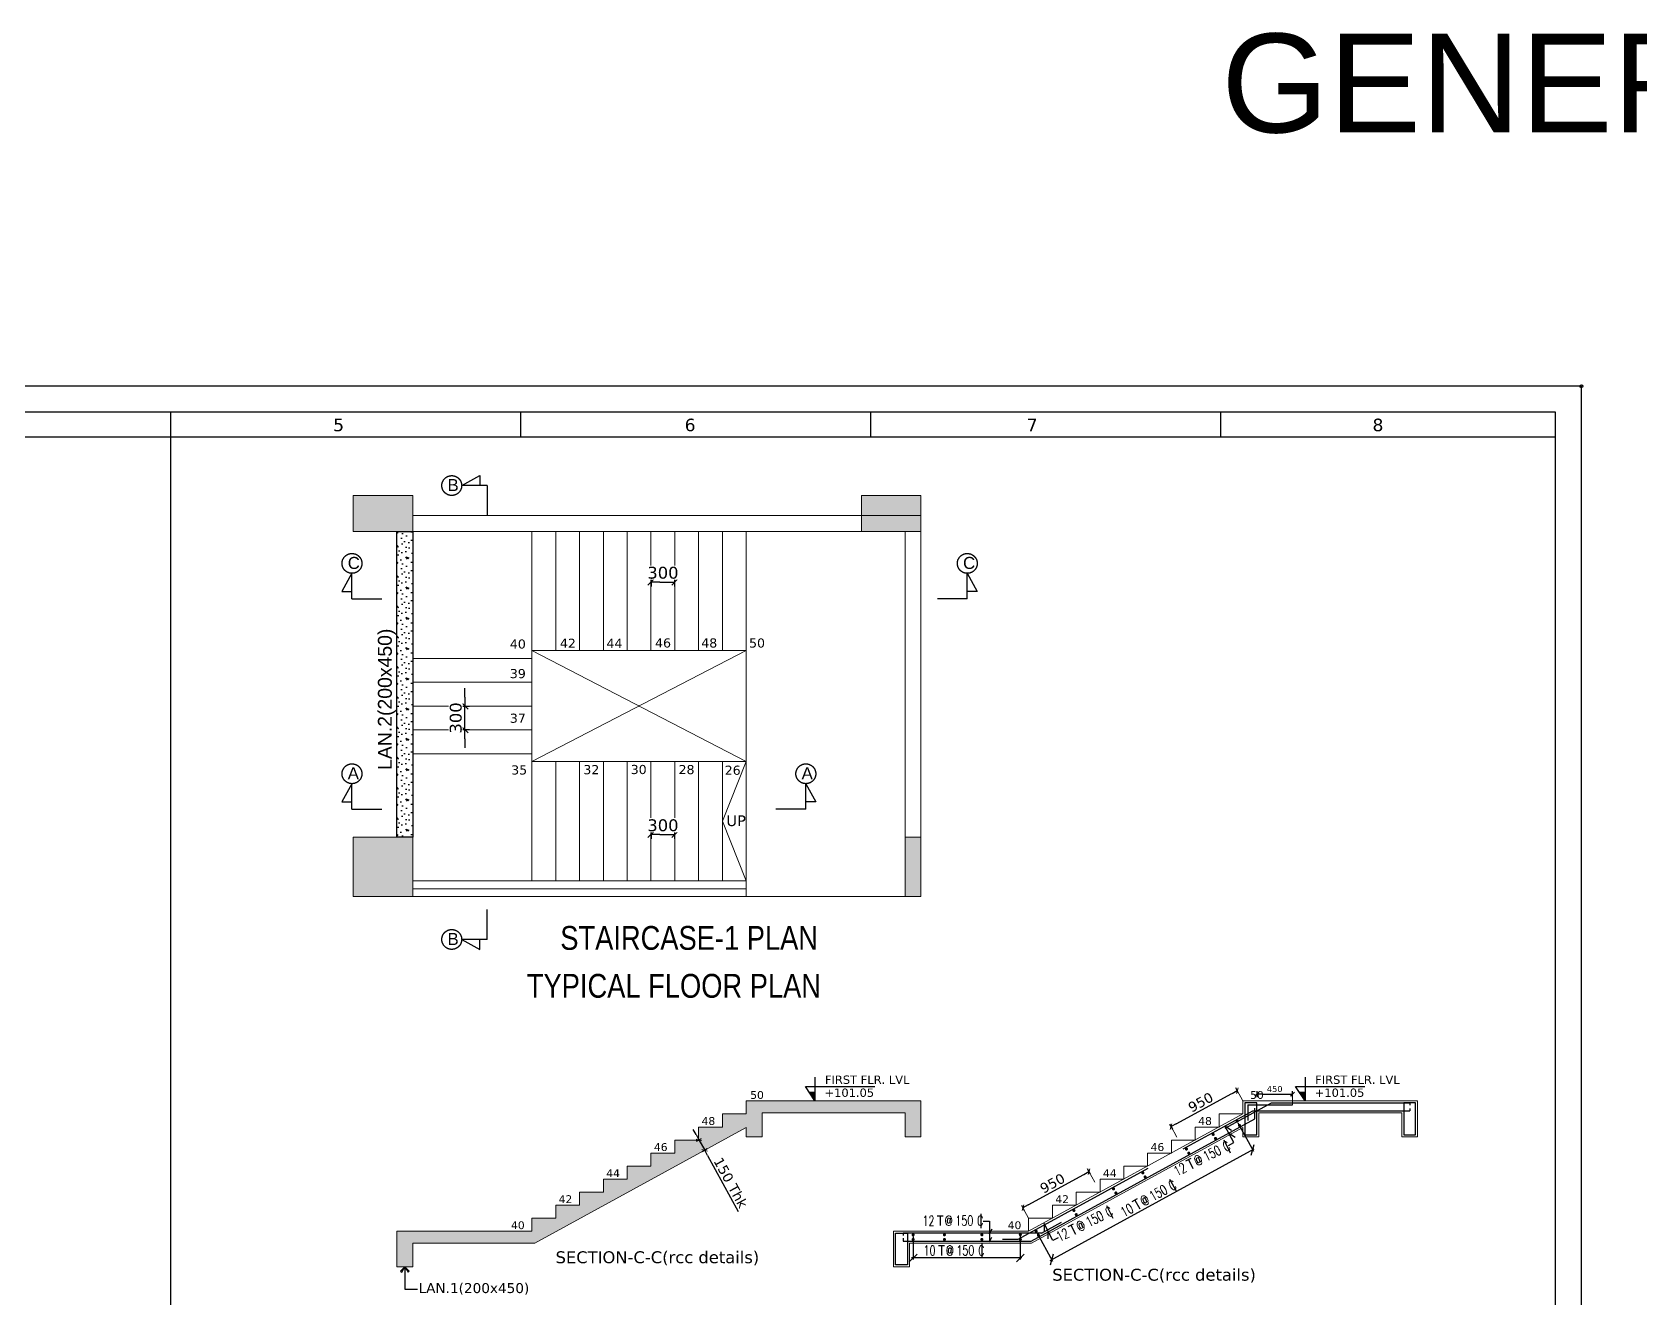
# Model space of a CAD drawing. Extents: x 1878645 to 3043969, y -1160829 to -603973.
# Drawn here: x 2325525 to 2345773, y -780089 to -764149 of the extents above; entities that cross this region are included whole.
import ezdxf
from ezdxf.enums import TextEntityAlignment as Align

# ---------------------------------------------------------------- set-up
doc = ezdxf.new("R2010")
doc.units = 0
doc.header["$LTSCALE"] = 100
doc.header["$PDMODE"] = 66
for name, pattern in [('1', [0, 0]), ('Center', [50.8, 31.75, -6.35, 6.35, -6.35]), ('Hidden', [9.525, 6.35, -3.175])]:
    doc.linetypes.add(name, pattern=pattern)
doc.layers.get('Defpoints').update_dxf_attribs({"lineweight": 0})
for name, color, linetype in [('A-ANNO-DIMS', 8, 'Continuous'), ('A-ANNO-SYMB', 4, 'Continuous'), ('A-ANNO-TEXT', 8, 'Continuous'), ('BM-ECO', 2, 'Hidden'), ('Dim', 3, 'Continuous'), ('REINF', 5, 'Continuous'), ('S-ATRI', 7, 'Continuous'), ('S-DIM', 9, 'Continuous'), ('S-MIS', 8, 'Continuous'), ('S-REIF', 1, 'Continuous'), ('section line', 1, '1'), ('SLAB-LINE', 4, 'Hidden')]:
    doc.layers.add(name, color=color, linetype=linetype)
for name, color, linetype, lineweight in [('A-STRS', 1, 'Continuous', 0), ('A-STRU-CONC', 2, 'Continuous', 0), ('A-STRU-CONC-HATH', 253, 'Continuous', 0), ('A-WALL-BRCK', 7, 'Continuous', 0), ('staircase', 8, 'Continuous', 25)]:
    doc.layers.add(name, color=color, linetype=linetype, lineweight=lineweight)
doc.styles.add('ARIAL', font='arial.ttf')
doc.styles.add('DIM-1', font='ARIALN.TTF')
doc.styles.add('ROMANS', font='simplex.shx', dxfattribs={"width": 0.75})
doc.styles.add('S-ROMANS', font='simplex.shx', dxfattribs={"width": 0.85, "height": 2.25})
doc.styles.get("Standard").update_dxf_attribs({"font": 'verdana.ttf'})
doc.dimstyles.new('DIM-050', dxfattribs={"dimscale": 50, "dimtxt": 2, "dimasz": 1.5, "dimexe": 0, "dimexo": 0, "dimgap": 0.5, "dimtad": 1, "dimdec": 0, "dimzin": 0, "dimdsep": 46, "dimtxsty": 'Standard', "dimblk": 'TAG-DIM-ARROW', "dimcen": 1, "dimclre": 8, "dimclrt": 7, "dimadec": 0, "dimazin": 0, "dimtfac": 1, "dimtdec": 0, "dimtmove": 0, "dimatfit": 3, "dimldrblk": 'TAG-LED-ARROW', "dimfxl": 1, "dimtfill": 1, "dimtolj": 1, "dimtzin": 0, "dimlwd": -1, "dimlwe": 5, "dimarcsym": 0})
doc.dimstyles.new('DIM-075', dxfattribs={"dimscale": 75, "dimtxt": 2, "dimasz": 1.5, "dimexe": 0, "dimexo": 0, "dimgap": 0.5, "dimtad": 1, "dimdec": 0, "dimzin": 0, "dimdsep": 46, "dimtxsty": 'Standard', "dimblk": 'TAG-DIM-ARROW', "dimcen": 1, "dimclre": 8, "dimclrt": 7, "dimadec": 0, "dimazin": 0, "dimtfac": 1, "dimtdec": 0, "dimtmove": 0, "dimatfit": 3, "dimldrblk": 'TAG-LED-ARROW', "dimfxl": 1, "dimtfill": 1, "dimtfillclr": 256, "dimtolj": 1, "dimtzin": 0, "dimlwd": -1, "dimlwe": 5, "dimarcsym": 0})
doc.dimstyles.new('STERLING-50', dxfattribs={"dimscale": 100, "dimtxt": 1.25, "dimasz": 0.7, "dimexe": 0.7, "dimexo": 0.2, "dimgap": 0.2, "dimtad": 1, "dimdec": 0, "dimrnd": 5, "dimdsep": 46, "dimtxsty": 'ROMANS', "dimblk": 'OBLIQUE', "dimcen": 0, "dimdle": 0.7, "dimclrd": 8, "dimclre": 8, "dimclrt": 256, "dimadec": 0, "dimazin": 0, "dimtfac": 1, "dimtdec": 0, "dimtix": 1, "dimtmove": 2, "dimatfit": 3, "dimfxl": 1, "dimtolj": 1, "dimtzin": 0, "dimarcsym": 0})

# ---------------------------------------------------------------- blocks, each defined once
blk = doc.blocks.new('G$C5ACD259D')
at = {"layer": 'A-STRU-CONC-HATH'}
h = blk.add_hatch(color=256, dxfattribs=at)
h.dxf.hatch_style = 1
h.paths.add_polyline_path([(-5050, 7150), (-5050, 6400), (-4600, 6400), (-4600, 7150)])
h = blk.add_hatch(color=256, dxfattribs=at)
h.dxf.hatch_style = 1
h.paths.add_polyline_path([(-750, 7150), (-750, 6950), (0, 6950), (0, 7150)])
h = blk.add_hatch(color=256, dxfattribs=at)
h.dxf.hatch_style = 1
h.paths.add_polyline_path([(-5050, 750), (-4600, 750), (-4600, 0), (-5050, 0)])
h = blk.add_hatch(color=256, dxfattribs=at)
h.dxf.hatch_style = 1
h.paths.add_polyline_path([(-750, 750), (-750, 0), (0, 0), (0, 750)])
at = {"layer": 'A-STRU-CONC'}
for points in [[(-5050, 7150), (-4600, 7150), (-4600, 6400), (-5050, 6400)], [(-750, 7150), (0, 7150), (0, 6950), (-750, 6950)], [(-5050, 750), (-4600, 750), (-4600, 0), (-5050, 0)], [(-750, 750), (0, 750), (0, 0), (-750, 0)]]:
    blk.add_lwpolyline(points, close=True, dxfattribs=at)
blk = doc.blocks.new('TAG-DIM-ARROW')
for p, q in [((-1, 0), (0, 0)), ((0, -0.5), (0, 0.5))]:
    blk.add_line(p, q)
at = {"lineweight": 20}
blk.add_line((-0.35, -0.35), (0.35, 0.35), dxfattribs=at)
blk = doc.blocks.new('*D1267')
at = {"layer": 'A-ANNO-DIMS', "color": 8, "lineweight": 5, "transparency": 16777216}
for p, q in [((2333319, -770910), (2333319, -771074)), ((2333619, -770910), (2333619, -771074))]:
    blk.add_line(p, q, dxfattribs=at)
at = {"layer": 'A-ANNO-DIMS', "color": 0, "transparency": 16777216}
blk.add_line((2333431, -771074), (2333506, -771074), dxfattribs=at)
at = {"layer": 'A-ANNO-DIMS', "color": 0, "transparency": 16777216, "xscale": 112.5, "yscale": 112.5, "zscale": 112.5, "rotation": 180}
blk.add_blockref('TAG-DIM-ARROW', (2333319, -771074), dxfattribs=at)
at = {"layer": 'A-ANNO-DIMS', "color": 0, "transparency": 16777216, "xscale": 112.5, "yscale": 112.5, "zscale": 112.5}
blk.add_blockref('TAG-DIM-ARROW', (2333619, -771074), dxfattribs=at)
at = {"layer": 'A-ANNO-DIMS', "color": 7, "transparency": 16777216, "insert": (2333469, -770958), "char_height": 150, "attachment_point": 5, "bg_fill": 3, "box_fill_scale": 1.1, "bg_fill_color": 256, "bg_fill_true_color": 13158600, "bg_fill_transparency": 0}
blk.add_mtext('\\A1;300', dxfattribs=at)
at = {"layer": 'Defpoints', "color": 0, "transparency": 16777216}
for p in [(2333319, -770910), (2333619, -770910), (2333619, -771074)]:
    blk.add_point(p, dxfattribs=at)
blk = doc.blocks.new('TAG-LED-ARROW')
blk.add_line((0, 0), (-1, 0))
blk.add_lwpolyline([(-0.71, -0.71), (0, 0), (-0.71, 0.71), (-0.88, 0.53), (0, 0), (-0.88, -0.53)], close=True)
blk = doc.blocks.new('*D1268')
at = {"layer": 'A-ANNO-DIMS', "color": 0, "transparency": 16777216}
blk.add_line((2333431, -774254), (2333506, -774254), dxfattribs=at)
at = {"layer": 'A-ANNO-DIMS', "color": 0, "transparency": 16777216, "xscale": 112.5, "yscale": 112.5, "zscale": 112.5, "rotation": 180}
blk.add_blockref('TAG-DIM-ARROW', (2333319, -774254), dxfattribs=at)
at = {"layer": 'A-ANNO-DIMS', "color": 0, "transparency": 16777216, "xscale": 112.5, "yscale": 112.5, "zscale": 112.5}
blk.add_blockref('TAG-DIM-ARROW', (2333619, -774254), dxfattribs=at)
at = {"layer": 'A-ANNO-DIMS', "color": 7, "transparency": 16777216, "insert": (2333469, -774139), "char_height": 150, "attachment_point": 5, "bg_fill": 3, "box_fill_scale": 1.1, "bg_fill_color": 256, "bg_fill_true_color": 13158600, "bg_fill_transparency": 0}
blk.add_mtext('\\A1;300', dxfattribs=at)
at = {"layer": 'Defpoints', "color": 0, "transparency": 16777216}
for p in [(2333319, -774254), (2333619, -774254), (2333619, -774254)]:
    blk.add_point(p, dxfattribs=at)
blk = doc.blocks.new('*D1269')
at = {"layer": 'A-ANNO-DIMS', "color": 0, "transparency": 16777216}
for p, q in [((2330976, -772524), (2330976, -772411)), ((2330976, -772936), (2330976, -772636)), ((2330976, -773049), (2330976, -773161))]:
    blk.add_line(p, q, dxfattribs=at)
at = {"layer": 'A-ANNO-DIMS', "color": 8, "lineweight": 5, "transparency": 16777216}
for p, q in [((2331069, -772636), (2330976, -772636)), ((2331069, -772936), (2330976, -772936))]:
    blk.add_line(p, q, dxfattribs=at)
at = {"layer": 'Defpoints', "color": 0, "transparency": 16777216}
for p in [(2331069, -772636), (2331069, -772936)]:
    blk.add_point(p, dxfattribs=at)
at = {"layer": 'A-ANNO-DIMS', "color": 0, "transparency": 16777216, "xscale": 112.5, "yscale": 112.5, "zscale": 112.5}
for p, rotation in [((2330976, -772636), 270), ((2330976, -772936), 90)]:
    blk.add_blockref('TAG-DIM-ARROW', p, dxfattribs=dict(at, rotation=rotation))
at = {"layer": 'A-ANNO-DIMS', "color": 7, "transparency": 16777216, "insert": (2330860, -772786), "char_height": 150, "attachment_point": 5, "rotation": 90, "bg_fill": 3, "box_fill_scale": 1.1, "bg_fill_color": 256, "bg_fill_true_color": 13158600, "bg_fill_transparency": 0}
blk.add_mtext('\\A1;300', dxfattribs=at)
at = {"layer": 'Defpoints', "color": 0, "transparency": 16777216}
blk.add_point((2330976, -772636), dxfattribs=at)
blk = doc.blocks.new('SPC')
at = {"layer": 'S-ATRI'}
for p, q in [((-243, 144), (-167, 144)), ((-205, 144), (-205, 19)), ((304, 166), (304, -13))]:
    blk.add_line(p, q, dxfattribs=at)
at = {"layer": 'S-ATRI', "style": 'S-ROMANS', "width": 0.7}
for s, p in [('@', (-149, 19)), ('C', (258, 19))]:
    blk.add_text(s, height=125, dxfattribs=at).set_placement(p)
for tag, p in [('8', (-278, 19)), ('150', (210, 20))]:
    blk.add_attdef(tag, text='', height=125, dxfattribs=at).set_placement(p, align=Align.RIGHT)
blk = doc.blocks.new('_OBLIQUE')
at = {"color": 0, "linetype": 'ByBlock'}
blk.add_line((-0.5, -0.5), (0.5, 0.5), dxfattribs=at)
blk = doc.blocks.new('*D1243')
at = {"layer": 'Defpoints', "color": 0, "transparency": 16777216}
for p in [(2336620, -779295), (2337970, -779295), (2336620, -779587)]:
    blk.add_point(p, dxfattribs=at)
at = {"layer": 'S-DIM', "color": 8, "lineweight": -2, "transparency": 16777216}
for p, q in [((2336620, -779315), (2336620, -779607)), ((2337970, -779315), (2337970, -779607)), ((2337990, -779587), (2336600, -779587))]:
    blk.add_line(p, q, dxfattribs=at)
at = {"layer": 'S-DIM', "color": 8, "lineweight": -2, "transparency": 16777216, "xscale": 100, "yscale": 100, "zscale": 100, "rotation": 180}
blk.add_blockref('_OBLIQUE', (2336620, -779587), dxfattribs=at)
at = {"layer": 'S-DIM', "color": 8, "lineweight": -2, "transparency": 16777216, "xscale": 100, "yscale": 100, "zscale": 100}
blk.add_blockref('_OBLIQUE', (2337970, -779587), dxfattribs=at)
at = {"layer": 'S-DIM', "transparency": 16777216, "insert": (2337295, -779567), "char_height": 0.01, "attachment_point": 5, "style": 'ROMANS'}
blk.add_mtext('\\A1;1350', dxfattribs=at)
blk = doc.blocks.new('*D1291')
at = {"layer": 'Defpoints', "color": 0, "transparency": 16777216}
for p in [(2338835, -778498), (2338907, -778630), (2338074, -779085)]:
    blk.add_point(p, dxfattribs=at)
at = {"layer": 'Dim', "color": 0, "transparency": 16777216}
blk.add_line((2338068, -778918), (2338770, -778534), dxfattribs=at)
at = {"layer": 'Dim', "color": 8, "linetype": 'Hidden', "lineweight": 5, "transparency": 16777216}
for p, q in [((2338907, -778630), (2338835, -778498)), ((2338074, -779085), (2338002, -778954))]:
    blk.add_line(p, q, dxfattribs=at)
at = {"layer": 'Dim', "color": 0, "transparency": 16777216, "xscale": 75, "yscale": 75, "zscale": 75}
for p, rotation in [((2338835, -778498), 28.66395711027982), ((2338002, -778954), 208.6639571102798)]:
    blk.add_blockref('TAG-DIM-ARROW', p, dxfattribs=dict(at, rotation=rotation))
at = {"layer": 'Dim', "color": 7, "transparency": 16777216, "insert": (2338375, -778647), "char_height": 125, "attachment_point": 5, "rotation": 28.664, "bg_fill": 3, "box_fill_scale": 1.1, "bg_fill_color": 256, "bg_fill_true_color": 13158600, "bg_fill_transparency": 0}
blk.add_mtext('\\A1;950', dxfattribs=at)
blk = doc.blocks.new('*D1244')
at = {"layer": 'Defpoints', "color": 0, "transparency": 16777216}
for p in [(2340702, -777478), (2340774, -777609), (2339940, -778065)]:
    blk.add_point(p, dxfattribs=at)
at = {"layer": 'Dim', "color": 0, "transparency": 16777216}
blk.add_line((2339934, -777897), (2340636, -777514), dxfattribs=at)
at = {"layer": 'Dim', "color": 8, "linetype": 'Hidden', "lineweight": 5, "transparency": 16777216}
for p, q in [((2340774, -777609), (2340702, -777478)), ((2339940, -778065), (2339868, -777933))]:
    blk.add_line(p, q, dxfattribs=at)
at = {"layer": 'Dim', "color": 0, "transparency": 16777216, "xscale": 75, "yscale": 75, "zscale": 75}
for p, rotation in [((2340702, -777478), 28.66395711027982), ((2339868, -777933), 208.6639571102798)]:
    blk.add_blockref('TAG-DIM-ARROW', p, dxfattribs=dict(at, rotation=rotation))
at = {"layer": 'Dim', "color": 7, "transparency": 16777216, "insert": (2340242, -777626), "char_height": 125, "attachment_point": 5, "rotation": 28.664, "bg_fill": 3, "box_fill_scale": 1.1, "bg_fill_color": 256, "bg_fill_true_color": 13158600, "bg_fill_transparency": 0}
blk.add_mtext('\\A1;950', dxfattribs=at)
blk = doc.blocks.new('*D1292')
at = {"layer": 'Defpoints', "color": 0, "transparency": 16777216}
for p in [(2340701, -777865), (2340897, -778224), (2338169, -779250)]:
    blk.add_point(p, dxfattribs=at)
at = {"layer": 'S-DIM', "color": 8, "lineweight": -2, "transparency": 16777216}
for p, q in [((2340711, -777883), (2340907, -778241)), ((2338347, -779618), (2340914, -778214)), ((2338178, -779267), (2338374, -779625))]:
    blk.add_line(p, q, dxfattribs=at)
at = {"layer": 'S-DIM', "color": 8, "lineweight": -2, "transparency": 16777216, "xscale": 100, "yscale": 100, "zscale": 100}
for p, rotation in [((2340897, -778224), 28.66395711028217), ((2338365, -779608), 208.6639571102822)]:
    blk.add_blockref('_OBLIQUE', p, dxfattribs=dict(at, rotation=rotation))
at = {"layer": 'S-DIM', "transparency": 16777216, "insert": (2339621, -778898), "char_height": 0.01, "attachment_point": 5, "rotation": 28.664, "style": 'ROMANS'}
blk.add_mtext('\\A1;2885', dxfattribs=at)
blk = doc.blocks.new('TAG - LEVEL VERTICAL')
blk.add_hatch(color=256).paths.add_polyline_path([(0, 1.65), (0, 4.34), (-1.75, 4.34)])
for p, q in [((-2.83, 6), (17.95, 6)), ((0, 1.65), (-2.83, 6)), ((0, 8.83), (0, 1.65)), ((-1.75, 4.34), (0, 4.34))]:
    blk.add_line(p, q)
at = {"color": 7}
for tag, p in [('HEIGHT', (2.91, 2.89)), ('LVL', (3.03, 6.78))]:
    blk.add_attdef(tag, p, '', height=2.5, dxfattribs=at)
blk = doc.blocks.new('*D1251')
at = {"layer": 'Defpoints', "color": 0, "transparency": 16777216}
blk.add_point((2333919, -778101), dxfattribs=at)
at = {"layer": 'Dim', "color": 0, "transparency": 16777216}
for p, q in [((2333887, -778033), (2333851, -777968)), ((2333923, -778099), (2333995, -778231)), ((2334031, -778297), (2334417, -779003))]:
    blk.add_line(p, q, dxfattribs=at)
at = {"layer": 'Dim', "color": 8, "linetype": 'Hidden', "lineweight": 5, "transparency": 16777216}
for p, q in [((2333919, -778101), (2333923, -778099)), ((2333991, -778233), (2333995, -778231))]:
    blk.add_line(p, q, dxfattribs=at)
at = {"layer": 'Dim', "color": 0, "transparency": 16777216, "xscale": 75, "yscale": 75, "zscale": 75}
for p, rotation in [((2333923, -778099), 298.6639571103435), ((2333995, -778231), 118.6639571103435)]:
    blk.add_blockref('TAG-DIM-ARROW', p, dxfattribs=dict(at, rotation=rotation))
at = {"layer": 'Dim', "color": 7, "transparency": 16777216, "insert": (2334322, -778639), "char_height": 125, "attachment_point": 5, "rotation": 298.664, "bg_fill": 3, "box_fill_scale": 1.1, "bg_fill_color": 256, "bg_fill_true_color": 13158600, "bg_fill_transparency": 0}
blk.add_mtext('\\A1;150 Thk', dxfattribs=at)
at = {"layer": 'Defpoints', "color": 0, "transparency": 16777216}
for p in [(2333991, -778233), (2333995, -778231)]:
    blk.add_point(p, dxfattribs=at)
blk = doc.blocks.new('*D1284')
at = {"layer": 'Defpoints', "color": 0, "transparency": 16777216}
for p in [(2340949, -777523), (2341399, -777523), (2341399, -777659)]:
    blk.add_point(p, dxfattribs=at)
at = {"layer": 'Dim', "color": 0, "transparency": 16777216}
blk.add_line((2341024, -777523), (2341324, -777523), dxfattribs=at)
at = {"layer": 'Dim', "color": 8, "linetype": 'Hidden', "lineweight": 5, "transparency": 16777216}
blk.add_line((2341399, -777659), (2341399, -777523), dxfattribs=at)
at = {"layer": 'Dim', "color": 0, "transparency": 16777216, "xscale": 75, "yscale": 75, "zscale": 75, "rotation": 180}
blk.add_blockref('TAG-DIM-ARROW', (2340949, -777523), dxfattribs=at)
at = {"layer": 'Dim', "color": 0, "transparency": 16777216, "xscale": 75, "yscale": 75, "zscale": 75}
blk.add_blockref('TAG-DIM-ARROW', (2341399, -777523), dxfattribs=at)
at = {"layer": 'Dim', "color": 7, "transparency": 16777216, "insert": (2341174, -777459), "char_height": 75, "attachment_point": 5, "bg_fill": 3, "box_fill_scale": 1.1, "bg_fill_color": 256, "bg_fill_true_color": 13158600, "bg_fill_transparency": 0}
blk.add_mtext('\\A1;450', dxfattribs=at)

msp = doc.modelspace()

# ---------------------------------------------------------------- hatches: boundary and pattern name
at = {"layer": 'BM-ECO'}
h = msp.add_hatch(dxfattribs=at)
h.set_pattern_fill('CONC', color=256, scale=15)
h.set_pattern_definition([(0, (167096.26, 149785.4), (0, 381), [0, -381]), (0, (167100.07, 149652.05), (0, 381), [0, -381]), (0, (167111.5, 149857.8), (0, 381), [0, -381]), (338.1986, (166913.385, 149739.68), (1143.000104, -380.999966), [41.03484, -2010.71302]), (216.8699, (166951.485, 149724.44), (1142.9999687, 762.000047), [19.05, -1885.95]), (130.6013, (166936.245, 149713.007), (1905.0001605, -2285.9996259), [35.126295, -3477.51997]), (206.5651, (166810.51, 149667.29), (-380.999679, -381.000499), [8.51954, -843.42237]), (326.3099, (166802.9, 149663.48), (761.9998315, -381.0005084), [13.737336, -1359.977976]), (108.4349, (166814.32, 149655.86), (-380.9993916, 762.0001656), [12.04836, -1192.779555]), (225, (167054.35, 149629.2), (-5e-14, -381.000118), [16.164306, -522.65085]), (0, (167042.92, 149617.76), (381, 381), [22.86, -358.14]), (135, (167065.78, 149617.76), (-381.000118, 3e-14), [16.164306, -522.65085]), (251.5651, (167008.63, 149873.03), (380.9993916, 762.0001656), [12.04836, -1192.779555]), (0, (167004.82, 149861.6), (381, 381), [19.05, -361.95]), (143.1301, (167023.875, 149861.6), (-1142.9999687, 762.000047), [19.05, -1885.95]), (213.6901, (166806.7, 149876.84), (761.9998315, 381.0005084), [13.737336, -1359.977976]), (341.5651, (166795.27, 149869.22), (-762.0001656, 380.9993916), [24.096726, -1180.73119]), (126.8699, (166818.135, 149861.6), (762.000047, -1142.9999687), [19.05, -1885.95]), (0, (166917.2, 149861.6), (0, 381), [0, -381]), (0, (166814.32, 149762.54), (0, 381), [0, -381]), (0, (166921, 149621.57), (0, 381), [0, -381]), (0, (167023.87, 149739.68), (0, 381), [0, -381]), (0, (166913.4, 149804.45), (0, 381), [0, -381]), (0, (166829.56, 149815.88), (0, 381), [0, -381]), (0, (166863.85, 149793), (0, 381), [0, -381]), (0, (166848.6, 149701.58), (0, 381), [0, -381]), (0, (166757.17, 149716.8), (0, 381), [0, -381]), (0, (166761, 149804.45), (0, 381), [0, -381]), (0, (166749.55, 149888.27), (0, 381), [0, -381]), (0, (166867.66, 149903.5), (0, 381), [0, -381]), (0, (166951.5, 149918.75), (0, 381), [0, -381]), (0, (167084.83, 149903.5), (0, 381), [0, -381]), (0, (166993.4, 149785.4), (0, 381), [0, -381]), (0, (166955.3, 149853.98), (0, 381), [0, -381]), (0, (166985.77, 149671.1), (0, 381), [0, -381]), (0, (166871.47, 149652.05), (0, 381), [0, -381]), (0, (166985.77, 149568.23), (0, 381), [0, -381]), (0, (166860.04, 149591.1), (0, 381), [0, -381]), (0, (166738.12, 149579.66), (0, 381), [0, -381]), (0, (166783.84, 149560.6), (0, 381), [0, -381]), (0, (166787.65, 149613.95), (0, 381), [0, -381]), (0, (167042.92, 149553), (0, 381), [0, -381]), (0, (167088.64, 149709.2), (0, 381), [0, -381]), (0, (167069.6, 149823.5), (0, 381), [0, -381]), (0, (166894.33, 149549.18), (0, 381), [0, -381])])
h.paths.add_polyline_path([(2330118.5516, -770436.29943), (2330318.5516, -770436.29943), (2330318.5516, -774286.29061), (2330118.5516, -774286.29061)])
at = {"layer": 'Dim', "transparency": 33554546}
msp.add_hatch(color=8, dxfattribs=at).paths.add_polyline_path([(2330118.5516, -779699.37993), (2330118.5516, -779249.37993), (2331818.5516, -779249.37993), (2331818.5516, -779085.37993), (2332118.5516, -779085.37993), (2332118.5516, -778921.37993), (2332418.5516, -778921.37993), (2332418.5516, -778757.37993), (2332718.5516, -778757.37993), (2332718.5516, -778593.37993), (2333018.5516, -778593.37993), (2333018.5516, -778429.37993), (2333318.5516, -778429.37993), (2333318.5516, -778265.37993), (2333618.5516, -778265.37993), (2333618.5516, -778101.37993), (2333918.5516, -778101.37993), (2333918.5516, -777937.37993), (2334218.5516, -777937.37993), (2334218.5516, -777773.37993), (2334518.5516, -777773.37993), (2334518.5516, -777609.37993), (2335381.91555, -777609.37993), (2336718.5516, -777609.37993), (2336718.5516, -778059.37993), (2336518.5516, -778059.37993), (2336518.5516, -777759.37993), (2334718.5516, -777759.37993), (2334718.5516, -778059.37993), (2334518.5516, -778059.37993), (2334518.5516, -777944.33021), (2331856.8753, -779399.37993), (2330318.5516, -779399.37993), (2330318.5516, -779699.37993)])

# ---------------------------------------------------------------- linework, layer by layer
at = {"color": 35}
for p, q in [((2345036.1111, -768607.75009), (2309319.26476, -768607.75009)), ((2345036.1111, -794564.17474), (2345036.1111, -768607.75009))]:
    msp.add_line(p, q, dxfattribs=at)
for p, q in [((2344708.66469, -768935.1965), (2309634.11708, -768935.1965)), ((2327265.84658, -768935.1965), (2327265.84658, -769250.04881)), ((2331673.77895, -768935.1965), (2331673.77895, -769250.04881)), ((2336081.71133, -768935.1965), (2336081.71133, -769250.04881)), ((2340489.64371, -768935.1965), (2340489.64371, -769250.04881)), ((2344708.66469, -794249.32243), (2344708.66469, -768935.1965)), ((2344708.66469, -769250.04881), (2309948.96939, -769250.04881))]:
    msp.add_line(p, q)
msp.add_lwpolyline([(2327265.84658, -769250.04881), (2327265.84658, -791297.51176)])
msp.add_circle((2345036.1111, -768607.75009), 18.89114)
at = {"layer": 'A-STRS'}
for p, q in [((2331818.5516, -771936.29061), (2331818.5516, -770436.29061)), ((2332118.5516, -771936.29061), (2332118.5516, -770436.29061)), ((2332418.5516, -771936.29061), (2332418.5516, -770436.29061)), ((2332718.5516, -771936.29061), (2332718.5516, -770436.29061)), ((2333018.5516, -771936.29061), (2333018.5516, -770436.29061)), ((2333318.5516, -771936.29061), (2333318.5516, -770436.29061)), ((2333618.5516, -771936.29061), (2333618.5516, -770436.29061)), ((2333918.5516, -771936.29061), (2333918.5516, -770436.29061)), ((2334218.5516, -771936.29061), (2334218.5516, -770436.29061)), ((2334518.5516, -771936.29061), (2334518.5516, -770436.29061)), ((2331818.5516, -772036.29061), (2330318.5516, -772036.29061)), ((2331818.5516, -773336.29061), (2331818.5516, -771936.29061)), ((2334518.5516, -771936.29061), (2331818.5516, -771936.29061)), ((2334518.5516, -773336.29061), (2331818.5516, -771936.29061)), ((2331818.5516, -773336.29061), (2334518.5516, -771936.29061)), ((2334518.5516, -773336.29061), (2334518.5516, -771936.29061)), ((2334518.5516, -773336.29061), (2334518.5516, -771936.29061)), ((2331818.5516, -772336.29061), (2330318.5516, -772336.29061)), ((2331818.5516, -772636.29061), (2330318.5516, -772636.29061)), ((2331818.5516, -772936.29061), (2330318.5516, -772936.29061)), ((2331818.5516, -773236.29061), (2330318.5516, -773236.29061)), ((2331818.5516, -774836.29061), (2331818.5516, -773336.29061)), ((2334518.5516, -773336.29061), (2331818.5516, -773336.29061)), ((2332118.5516, -774836.29061), (2332118.5516, -773336.29061)), ((2332418.5516, -774836.29061), (2332418.5516, -773336.29061)), ((2332718.5516, -774836.29061), (2332718.5516, -773336.29061)), ((2333018.5516, -774836.29061), (2333018.5516, -773336.29061)), ((2333318.5516, -774836.29061), (2333318.5516, -773336.29061)), ((2333618.5516, -774836.29061), (2333618.5516, -773336.29061)), ((2333918.5516, -774836.29061), (2333918.5516, -773336.29061)), ((2334218.5516, -774836.29061), (2334218.5516, -773336.29061)), ((2334518.5516, -774836.29061), (2334518.5516, -773336.29061)), ((2334518.5516, -774836.29061), (2330318.5516, -774836.29061)), ((2334518.5516, -774836.29061), (2334518.5516, -775036.29061)), ((2334518.5516, -774936.29061), (2330318.5516, -774936.29061)), ((2334518.5516, -775036.29061), (2330318.5516, -775036.29061)), ((2334518.5516, -775036.29061), (2336518.55454, -775036.29061))]:
    msp.add_line(p, q, dxfattribs=at)
msp.add_lwpolyline([(2334518.5516, -774836.29061), (2334218.5516, -774086.29061), (2334518.5516, -773336.29061)], dxfattribs=at)
at = {"layer": 'A-WALL-BRCK'}
for p, q in [((2330318.5516, -770236.29061), (2336718.55454, -770236.29061)), ((2336718.55454, -770236.29061), (2336718.55454, -775036.29061)), ((2336518.55454, -770436.29061), (2330318.5516, -770436.29061)), ((2336518.55454, -775036.29061), (2336518.55454, -770436.29061)), ((2336718.55454, -775036.29061), (2336518.55454, -775036.29061))]:
    msp.add_line(p, q, dxfattribs=at)
at = {"layer": 'BM-ECO', "linetype": 'Continuous'}
msp.add_lwpolyline([(2330118.5516, -770436.29943), (2330318.5516, -770436.29943), (2330318.5516, -774286.29061), (2330118.5516, -774286.29061)], close=True, dxfattribs=at)
at = {"layer": 'REINF'}
for p, q in [((2340021.34158, -778213.27025), (2340897.36047, -777734.37993)), ((2340897.36047, -777734.37993), (2342873.90001, -777734.37993)), ((2340922.05462, -777834.84732), (2340922.05462, -777700.55203)), ((2341132.40629, -777634.37993), (2342873.90001, -777634.37993)), ((2342873.90001, -777634.37993), (2342873.90001, -777662.08415)), ((2342873.90001, -777704.64755), (2342873.90001, -777734.37993)), ((2338106.57973, -779373.97359), (2340922.05462, -777834.84732)), ((2337943.83548, -779348.97359), (2339580.2873, -778454.37993)), ((2338236.64426, -779274.37993), (2338489.04149, -779136.40278)), ((2338236.64426, -779274.37993), (2336495.0156, -779274.37993)), ((2336495.0156, -779274.37993), (2336495.0156, -779303.25832))]:
    msp.add_line(p, q, dxfattribs=at)
for points in [[(2342798.90001, -778034.37993), (2342948.90001, -778034.37993), (2342948.90001, -777634.37993), (2342798.90001, -777634.37993)], [(2336398.90001, -779274.37993), (2336548.90001, -779274.37993), (2336548.90001, -779674.37993), (2336398.90001, -779674.37993)]]:
    msp.add_lwpolyline(points, close=True, dxfattribs=at)
for points in [[(2336495.0156, -779337.54625), (2336495.0156, -779373.97359), (2338106.57973, -779373.97359)], [(2337744.18781, -779348.97359), (2337943.83548, -779348.97359)]]:
    msp.add_lwpolyline(points, dxfattribs=at)
at = {"layer": 'S-MIS'}
for points in [[(2337503.87804, -779125.16622), (2337581.31141, -779125.16618), (2337581.31347, -779284.29526), (2337615.20088, -779219.5895)], [(2337503.87804, -779125.16622), (2337581.31141, -779125.16618), (2337581.31351, -779385.2521), (2337613.34084, -779324.28013)], [(2338448.12966, -779333.79097), (2338378.77953, -779368.2364), (2338316.89195, -779243.63607), (2338316.32446, -779343.73465)]]:
    msp.add_lwpolyline(points, dxfattribs=at)
at = {"layer": 'S-REIF', "color": 2, "ltscale": 100, "const_width": 19.44}
for points in [[(2340062.04767, -778224.48026, -1), (2340062.04767, -778205.04026, -1)], [(2340091.3067, -778276.21361, -1), (2340091.3067, -778256.77361, -1)], [(2339512.74855, -778524.76378, -1), (2339512.74855, -778505.32378, -1)], [(2339144.26142, -778726.20341, -1), (2339144.26142, -778706.76341, -1)], [(2339542.00757, -778576.49713, -1), (2339542.00757, -778557.05713, -1)], [(2339173.52045, -778777.93676, -1), (2339173.52045, -778758.49676, -1)], [(2336619.88054, -779304.53696, -1), (2336619.88054, -779285.09696, -1)], [(2336619.88054, -779363.47106, -1), (2336619.88054, -779344.03106, -1)], [(2337013.72313, -779304.53696, -1), (2337013.72313, -779285.09696, -1)], [(2337013.72313, -779363.47106, -1), (2337013.72313, -779344.03106, -1)], [(2337486.20543, -779304.53696, -1), (2337486.20543, -779285.09696, -1)], [(2337486.20543, -779363.47106, -1), (2337486.20543, -779344.03106, -1)], [(2337970.27897, -779304.53696, -1), (2337970.27897, -779285.09696, -1)], [(2337970.27897, -779363.47106, -1), (2337970.27897, -779344.03106, -1)], [(2338168.85909, -779259.42335, -1), (2338168.85909, -779239.98335, -1)], [(2338198.11812, -779311.1567, -1), (2338198.11812, -779291.7167, -1)]]:
    msp.add_lwpolyline(points, format="xyb", close=True, dxfattribs=at)
at = {"layer": 'SLAB-LINE', "linetype": 'Center', "ltscale": 800}
for p, q in [((2330934.21858, -769859.33311), (2331161.41552, -769733.45048)), ((2331161.41552, -769733.45048), (2331161.41552, -769859.33311)), ((2331256.77858, -769859.33311), (2330934.21858, -769859.33311)), ((2331256.77858, -769859.33311), (2331256.77858, -770236.29061)), ((2329552.69241, -770964.76176), (2329426.80978, -771191.95871)), ((2329552.69241, -771287.32176), (2329552.69241, -770964.76176)), ((2337302.32936, -771287.32176), (2337302.32936, -770964.76176)), ((2337302.32936, -770964.76176), (2337428.21199, -771191.95871)), ((2329426.80978, -771191.95871), (2329552.69241, -771191.95871)), ((2337428.21199, -771191.95871), (2337302.32936, -771191.95871)), ((2329552.69241, -771287.32176), (2329929.64991, -771287.32176)), ((2337302.32936, -771287.32176), (2336925.37186, -771287.32176)), ((2329552.69241, -773613.85896), (2329426.80978, -773841.05591)), ((2329552.69241, -773936.41896), (2329552.69241, -773613.85896)), ((2335268.88388, -773936.41896), (2335268.88388, -773613.85896)), ((2335268.88388, -773613.85896), (2335394.76651, -773841.05591)), ((2329426.80978, -773841.05591), (2329552.69241, -773841.05591)), ((2335394.76651, -773841.05591), (2335268.88388, -773841.05591)), ((2329552.69241, -773936.41896), (2329929.64991, -773936.41896)), ((2335268.88388, -773936.41896), (2334891.92637, -773936.41896)), ((2331256.77858, -775575.52458), (2331256.77858, -775198.56708)), ((2330934.21858, -775575.52458), (2331161.41552, -775701.40721)), ((2331256.77858, -775575.52458), (2330934.21858, -775575.52458)), ((2331161.41552, -775701.40721), (2331161.41552, -775575.52458))]:
    msp.add_line(p, q, dxfattribs=at)
for centre in [(2330809.18862, -769859.33311), (2329552.69241, -770839.7318), (2337302.32936, -770839.7318), (2329552.69241, -773488.82901), (2335268.88388, -773488.82901), (2330809.18862, -775575.52458)]:
    msp.add_circle(centre, 125.02996, dxfattribs=at)
at = {"layer": 'staircase', "color": 144, "lineweight": 9, "ltscale": 20}
for p, q in [((2336718.5516, -777609.37993), (2334518.5516, -777609.37993)), ((2336718.5516, -778059.37993), (2336718.5516, -777609.37993)), ((2342973.90001, -777609.37993), (2340773.90001, -777609.37993)), ((2342973.90001, -778059.37993), (2342973.90001, -777609.37993)), ((2334718.5516, -777759.37993), (2336518.5516, -777759.37993)), ((2334718.5516, -778059.37993), (2334718.5516, -777759.37993)), ((2336518.5516, -777759.37993), (2336518.5516, -778059.37993)), ((2338073.90001, -779249.37993), (2340773.90001, -777773.37993)), ((2340973.90001, -777759.37993), (2342773.90001, -777759.37993)), ((2340973.90001, -778059.37993), (2340973.90001, -777759.37993)), ((2342773.90001, -777759.37993), (2342773.90001, -778059.37993)), ((2331856.8753, -779399.37993), (2334518.5516, -777944.33021)), ((2336518.5516, -778059.37993), (2336718.5516, -778059.37993)), ((2338112.22371, -779399.37993), (2340773.90001, -777944.33021)), ((2342773.90001, -778059.37993), (2342973.90001, -778059.37993)), ((2331818.5516, -779249.37993), (2330118.5516, -779249.37993)), ((2330118.5516, -779699.37993), (2330118.5516, -779249.37993)), ((2338073.90001, -779249.37993), (2336373.90001, -779249.37993)), ((2336373.90001, -779699.37993), (2336373.90001, -779249.37993)), ((2331856.8753, -779399.37993), (2330318.5516, -779399.37993)), ((2330318.5516, -779699.37993), (2330318.5516, -779399.37993)), ((2338112.22371, -779399.37993), (2336573.90001, -779399.37993)), ((2336573.90001, -779699.37993), (2336573.90001, -779399.37993)), ((2330318.5516, -779699.37993), (2330118.5516, -779699.37993)), ((2336573.90001, -779699.37993), (2336373.90001, -779699.37993))]:
    msp.add_line(p, q, dxfattribs=at)
for points in [[(2331818.5516, -779249.37993), (2331818.5516, -779085.37993), (2332118.5516, -779085.37993), (2332118.5516, -778921.37993), (2332418.5516, -778921.37993), (2332418.5516, -778757.37993), (2332718.5516, -778757.37993), (2332718.5516, -778593.37993), (2333018.5516, -778593.37993), (2333018.5516, -778429.37993), (2333318.5516, -778429.37993), (2333318.5516, -778265.37993), (2333618.5516, -778265.37993), (2333618.5516, -778101.37993), (2333918.5516, -778101.37993), (2333918.5516, -777937.37993), (2334218.5516, -777937.37993), (2334218.5516, -777773.37993), (2334518.5516, -777773.37993), (2334518.5516, -777609.37993)], [(2338073.90001, -779249.37993), (2338073.90001, -779085.37993), (2338373.90001, -779085.37993), (2338373.90001, -778921.37993), (2338673.90001, -778921.37993), (2338673.90001, -778757.37993), (2338973.90001, -778757.37993), (2338973.90001, -778593.37993), (2339273.90001, -778593.37993), (2339273.90001, -778429.37993), (2339573.90001, -778429.37993), (2339573.90001, -778265.37993), (2339873.90001, -778265.37993), (2339873.90001, -778101.37993), (2340173.90001, -778101.37993), (2340173.90001, -777937.37993), (2340473.90001, -777937.37993), (2340473.90001, -777773.37993), (2340773.90001, -777773.37993), (2340773.90001, -777609.37993)]]:
    msp.add_lwpolyline(points, dxfattribs=at)

# ---------------------------------------------------------------- block references
at = {"layer": 'A-ANNO-SYMB', "xscale": 42.00000000000001, "yscale": 42.00000000000001, "zscale": 42.00000000000001}
for p in [(2335381.91555, -777678.87608), (2341556.48577, -777678.87608)]:
    msp.add_blockref('TAG - LEVEL VERTICAL', p, dxfattribs=at).add_auto_attribs({'LVL': 'FIRST FLR. LVL', 'HEIGHT': '+101.05'})
at = {"layer": 'A-STRU-CONC', "rotation": 270}
msp.add_blockref('G$C5ACD259D', (2329568.54279, -775036.29061), dxfattribs=at)
at = {"layer": 'S-ATRI'}
ref = msp.add_blockref('SPC', (2339662.70203, -778886.00608), dxfattribs=dict(at, xscale=1.001602564102569, yscale=1.001602564102569, zscale=1.001602564102569, rotation=28.66395711024797))
ref.add_attrib('8', '10', dxfattribs={"height": 125.200321, "rotation": 28.66395711, "style": 'ROMANS', "width": 0.7}).set_placement((2339408.95175, -779003.29868), align=Align.RIGHT)
ref.add_attrib('150', '150', dxfattribs={"height": 125.200321, "rotation": 28.66395711, "style": 'ROMANS', "width": 0.7}).set_placement((2339837.37813, -778767.50469), align=Align.RIGHT)
ref = msp.add_blockref('SPC', (2337167.48785, -779198.87039), dxfattribs=dict(at, xscale=1.001602564102564, yscale=1.001602564102564, zscale=1.001602564102564))
ref.add_attrib('8', '12', dxfattribs={"height": 125.200321, "style": 'ROMANS', "width": 0.7}).set_placement((2336888.57322, -779180.07174), align=Align.RIGHT)
ref.add_attrib('150', '150', dxfattribs={"height": 125.200321, "style": 'ROMANS', "width": 0.7}).set_placement((2337377.59881, -779178.67874), align=Align.RIGHT)
ref = msp.add_blockref('SPC', (2337180.96719, -779574.54741), dxfattribs=dict(at, xscale=1.001602564102564, yscale=1.001602564102564, zscale=1.001602564102564))
ref.add_attrib('8', '10', dxfattribs={"height": 125.200321, "style": 'ROMANS', "width": 0.7}).set_placement((2336902.05257, -779555.74876), align=Align.RIGHT)
ref.add_attrib('150', '150', dxfattribs={"height": 125.200321, "style": 'ROMANS', "width": 0.7}).set_placement((2337391.07816, -779554.35576), align=Align.RIGHT)

# ---------------------------------------------------------------- texts
at = {"color": 2, "style": 'ARIAL'}
msp.add_text('GENERAL NOTES', height=1244.6843304, dxfattribs=at).set_placement((2340502.25888, -765412.73422))
for s, p in [('5', (2329315.49762, -769174.72519)), ('6', (2333742.7422, -769174.72519)), ('7', (2338050.33147, -769174.72519)), ('8', (2342405.78286, -769174.72519))]:
    msp.add_text(s, height=157.42616).set_placement(p)
at = {"color": 7, "style": 'ARIAL'}
msp.add_text('LAN.2(200x450) ', height=175, rotation=90, dxfattribs=at).set_placement((2330054.23552, -773440.94955))
at = {"layer": 'A-ANNO-TEXT'}
for s, height, p in [('40', 115, (2331641.53778, -771854.57782)), ('42', 115, (2332271.78478, -771845.24211)), ('44', 115, (2332858.63378, -771846.49311)), ('46', 115, (2333470.46878, -771841.01211)), ('48', 115, (2334052.05878, -771841.59111)), ('50', 115, (2334654.06681, -771842.16911)), ('39', 115, (2331641.53778, -772227.10711)), ('37', 115, (2331641.53778, -772789.13211)), ('35', 115, (2331658.5046, -773440.38156)), ('32', 115, (2332567.04978, -773436.93911)), ('30', 115, (2333163.6364, -773435.0424)), ('28', 115, (2333766.20431, -773436.17568)), ('26', 115, (2334347.4208, -773444.14697)), ('50', 98.425, (2334654.06681, -777534.06575)), ('48', 98.425, (2334041.53778, -777862.06575)), ('46', 98.425, (2333441.53778, -778190.06575)), ('44', 98.425, (2332841.53778, -778518.06575)), ('44', 98.425, (2339096.88619, -778518.06575)), ('42', 98.425, (2332241.53778, -778846.06575)), ('40', 98.425, (2331641.53778, -779174.06575))]:
    msp.add_text(s, height=height, dxfattribs=at).set_placement(p, align=Align.MIDDLE_CENTER)
at = {"layer": 'A-ANNO-TEXT', "style": 'DIM-1'}
for s, p in [('STAIRCASE-1 PLAN', (2332176.34847, -775706.031)), ('TYPICAL FLOOR PLAN', (2331755.18341, -776309.32149))]:
    msp.add_text(s, height=300, dxfattribs=at).set_placement(p)
at = {"layer": 'A-ANNO-TEXT', "color": 7}
for s, height, p in [('SECTION-C-C(rcc details)', 150, (2332116.85874, -779652.57536)), ('SECTION-C-C(rcc details)', 150, (2338372.20715, -779872.67323)), ('LAN.1(200x450)', 125, (2330391.08222, -780028.28578, 46.28559))]:
    msp.add_text(s, height=height, dxfattribs=at).set_placement(p)
at = {"layer": 'A-ANNO-TEXT', "insert": (2334267.27264, -774012.26761), "char_height": 135, "width": 336.8295322, "attachment_point": 1}
msp.add_mtext('UP', dxfattribs=at)
at = {"layer": 'section line', "color": 7, "style": 'ARIAL'}
for s, p in [('B', (2330755.59873, -769929.25943)), ('C', (2329499.10252, -770909.65812)), ('C', (2337248.73947, -770909.65812)), ('A', (2329499.10252, -773558.75532)), ('A', (2335215.29399, -773558.75532)), ('B', (2330755.59873, -775645.45089))]:
    msp.add_text(s, height=151.7824, dxfattribs=at).set_placement(p)

# ---------------------------------------------------------------- dimensions: what is measured, and where the dimension line sits
at = {"layer": 'S-DIM'}
dim = msp.add_linear_dim(base=(2336619.88054, -779587.10019), p1=(2337970.27897, -779294.81696), p2=(2336619.88054, -779294.81696), angle=180, dimstyle='STERLING-50', override={"dimtxt": 0.0001, "dimasz": 1, "dimexe": 0.2, "dimblk": 'OBLIQUE', "dimdle": 0.2, "dimtmove": 0}, dxfattribs=at)
dim.commit()
dim.dimension.update_dxf_attribs({"geometry": '*D1243', "text_midpoint": (2337295.07975, -779567.09519)})

# ---------------------------------------------------------------- leaders
at = {"layer": 'Dim'}
msp.add_leader([(2330218.5516, -779699.37993), (2330218.5516, -779977.53509), (2330376.47863, -779977.53509)], dimstyle='DIM-050', override={"dimgap": 0.5, "dimtad": 0, "dimfxl": 0.18, "dimarcsym": 1}, dxfattribs=at)

# ---------------------------------------------------------------- next in the draw order: dimensions: what is measured, and where the dimension line sits
at = {"layer": 'A-ANNO-DIMS'}
for base, p1, p2, picture, middle in [((2333618.5516, -771073.96661), (2333318.5516, -770910.21661), (2333618.5516, -770910.21661), '*D1267', (2333468.5516, -771073.96661)), ((2333618.5516, -774254.17661), (2333318.5516, -774254.17661), (2333618.5516, -774254.17661), '*D1268', (2333468.5516, -774254.17661))]:
    dim = msp.add_linear_dim(base=base, p1=p1, p2=p2, dimstyle='DIM-075', override={"dimtxsty": 'Standard', "dimldrblk": 'TAG-LED-ARROW', "dimtfill": 1, "dimtfillclr": 256}, dxfattribs=at)
    dim.commit()
    dim.dimension.update_dxf_attribs({"geometry": picture, "text_midpoint": middle, "dimtype": 160})
dim = msp.add_linear_dim(base=(2330976.11364, -772636.29061), p1=(2331068.5516, -772936.29061), p2=(2331068.5516, -772636.29061), angle=90, dimstyle='DIM-075', override={"dimtxsty": 'Standard', "dimldrblk": 'TAG-LED-ARROW', "dimtfill": 1, "dimtfillclr": 256}, dxfattribs=at)
dim.commit()
dim.dimension.update_dxf_attribs({"geometry": '*D1269', "text_midpoint": (2330976.11364, -772786.29061), "dimtype": 160})
at = {"layer": 'Dim'}
for p1, p2, picture, middle in [((2339940.32434, -778065.06797), (2340773.90001, -777609.37993), '*D1244', (2340241.895, -777626.46083)), ((2338073.90001, -779085.37993), (2338907.47569, -778629.69189), '*D1291', (2338375.47068, -778646.77279))]:
    dim = msp.add_aligned_dim(p1=p1, p2=p2, distance=150.13966, dimstyle='DIM-050', override={"dimtxt": 2.5, "dimblk": 'TAG-DIM-ARROW', "dimfxl": 0.18, "dimtfill": 1, "dimtfillclr": 0, "dimarcsym": 1}, dxfattribs=at)
    dim.commit()
    dim.dimension.update_dxf_attribs({"geometry": picture, "text_midpoint": middle})
dim = msp.add_aligned_dim(p1=(2333918.55286, -778101.37924), p2=(2333990.5036, -778232.99646), distance=4.67696, text='150 Thk', dimstyle='DIM-050', override={"dimtxt": 2.5, "dimtxsty": 'Standard', "dimblk": 'TAG-DIM-ARROW', "dimfxl": 0.18, "dimtfill": 1, "dimtfillclr": 0, "dimarcsym": 1}, dxfattribs=at)
dim.commit()
dim.dimension.update_dxf_attribs({"geometry": '*D1251', "text_midpoint": (2334322.12181, -778638.87268)})

# ---------------------------------------------------------------- next in the draw order: linework, layer by layer
at = {"layer": 'REINF'}
for p, q in [((2340548.7269, -777953.458), (2341132.40629, -777634.37993)), ((2340833.83553, -777659.37993), (2341399.0858, -777659.37993)), ((2340833.83553, -777659.37993), (2340833.83553, -777855.80452))]:
    msp.add_line(p, q, dxfattribs=at)
msp.add_lwpolyline([(2340798.90001, -778034.37993), (2340948.90001, -778034.37993), (2340948.90001, -777634.37993), (2340798.90001, -777634.37993)], close=True, dxfattribs=at)
at = {"layer": 'S-MIS'}
for points in [[(2340592.39702, -778168.85695), (2340660.34079, -778131.71435), (2340545.25114, -777921.18451), (2340628.9425, -777979.23148)], [(2340592.39702, -778168.85695), (2340660.34079, -778131.71435), (2340593.60725, -778009.64081), (2340676.0052, -778066.47941)], [(2338448.12966, -779333.79097), (2338378.77953, -779368.2364), (2338272.04729, -779153.34882), (2338271.73012, -779255.19966)]]:
    msp.add_lwpolyline(points, dxfattribs=at)
at = {"layer": 'S-REIF', "color": 2, "ltscale": 100, "const_width": 19.44}
for points in [[(2340701.08558, -777875.13954, -1), (2340701.08558, -777855.69954, -1)], [(2340730.34461, -777926.87288, -1), (2340730.34461, -777907.43288, -1)], [(2340398.91808, -778040.32444, -1), (2340398.91808, -778020.88444, -1)], [(2340428.1771, -778092.05778, -1), (2340428.1771, -778072.61778, -1)], [(2338645.75857, -778998.71831, -1), (2338645.75857, -778979.27831, -1)], [(2338675.01759, -779050.45165, -1), (2338675.01759, -779031.01165, -1)]]:
    msp.add_lwpolyline(points, format="xyb", close=True, dxfattribs=at)
at = {"layer": 'staircase', "color": 144, "lineweight": 9, "ltscale": 20}
for p, q in [((2334518.5516, -777944.33021), (2334518.5516, -778059.37993)), ((2334518.5516, -778059.37993), (2334718.5516, -778059.37993)), ((2340773.90001, -777944.33021), (2340773.90001, -778059.37993)), ((2340773.90001, -778059.37993), (2340973.90001, -778059.37993))]:
    msp.add_line(p, q, dxfattribs=at)

# ---------------------------------------------------------------- next in the draw order: block references
at = {"layer": 'S-ATRI'}
ref = msp.add_blockref('SPC', (2340335.04646, -778385.21036), dxfattribs=dict(at, xscale=1.001602564102569, yscale=1.001602564102569, zscale=1.001602564102569, rotation=26.41307333681425))
ref.add_attrib('8', '12', dxfattribs={"height": 125.200321, "rotation": 26.413073336, "style": 'ROMANS', "width": 0.7}).set_placement((2340076.88527, -778492.44636), align=Align.RIGHT)
ref.add_attrib('150', '150', dxfattribs={"height": 125.200321, "rotation": 26.413073336, "style": 'ROMANS', "width": 0.7}).set_placement((2340514.24195, -778273.66085), align=Align.RIGHT)
ref = msp.add_blockref('SPC', (2338855.88793, -779210.92083), dxfattribs=dict(at, xscale=1.001602564102569, yscale=1.001602564102569, zscale=1.001602564102569, rotation=26.41307333681425))
ref.add_attrib('8', '12', dxfattribs={"height": 125.200321, "rotation": 26.413073336, "style": 'ROMANS', "width": 0.7}).set_placement((2338597.72675, -779318.15683), align=Align.RIGHT)
ref.add_attrib('150', '150', dxfattribs={"height": 125.200321, "rotation": 26.413073336, "style": 'ROMANS', "width": 0.7}).set_placement((2339035.08343, -779099.37132), align=Align.RIGHT)

# ---------------------------------------------------------------- next in the draw order: texts
at = {"layer": 'A-ANNO-TEXT'}
for s, p in [('50', (2340949.987, -777534.06575)), ('48', (2340296.88619, -777862.06575)), ('46', (2339696.88619, -778190.06575)), ('42', (2338496.88619, -778846.06575)), ('40', (2337896.88619, -779174.06575))]:
    msp.add_text(s, height=98.425, dxfattribs=at).set_placement(p, align=Align.MIDDLE_CENTER)

# ---------------------------------------------------------------- next in the draw order: dimensions: what is measured, and where the dimension line sits
at = {"layer": 'S-DIM'}
dim = msp.add_aligned_dim(p1=(2338168.85909, -779249.70335), p2=(2340701.08558, -777865.41954), distance=-408.26593, dimstyle='STERLING-50', override={"dimtxt": 0.0001, "dimasz": 1, "dimexe": 0.2, "dimblk": 'OBLIQUE', "dimdle": 0.2, "dimtmove": 0}, dxfattribs=at)
dim.commit()
dim.dimension.update_dxf_attribs({"geometry": '*D1292', "text_midpoint": (2339621.21009, -778898.24026)})

# ---------------------------------------------------------------- next in the draw order: dimensions: what is measured, and where the dimension line sits
at = {"layer": 'Dim'}
dim = msp.add_linear_dim(base=(2341399.0858, -777523.07005), p1=(2340948.90001, -777523.07005), p2=(2341399.0858, -777659.37993), dimstyle='DIM-050', override={"dimtxt": 1.5, "dimblk": 'TAG-DIM-ARROW', "dimfxl": 0.18, "dimtfill": 1, "dimtfillclr": 0, "dimarcsym": 1}, dxfattribs=at)
dim.commit()
dim.dimension.update_dxf_attribs({"geometry": '*D1284', "text_midpoint": (2341173.9929, -777459.03378)})

doc.saveas('drawing.dxf')
